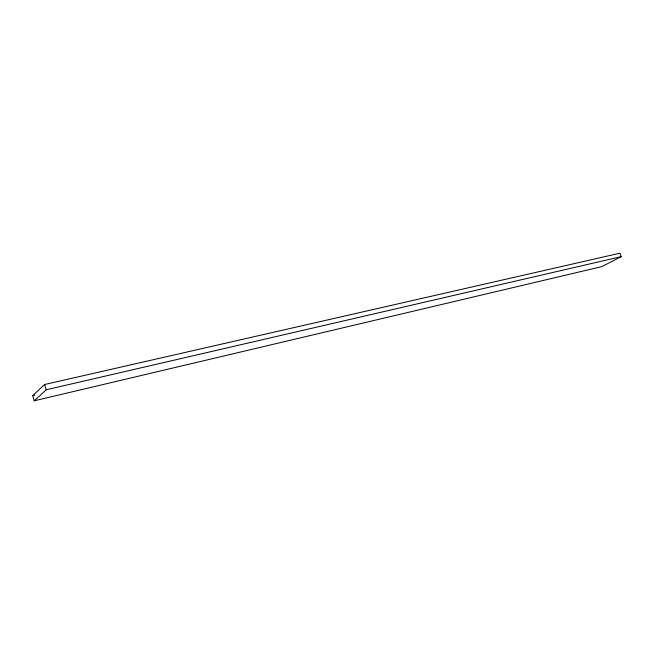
<?xml version="1.0" encoding="UTF-8"?>
<svg xmlns="http://www.w3.org/2000/svg" width="654" height="654" viewBox="0 0 654 654"><rect width="100%" height="100%" fill="white"/><g stroke="black" fill="none" stroke-linecap="round" stroke-linejoin="round"><path stroke-width="0.98" d="M32.7 395.67L44.595 384.511L619.918 253.204L621.3 256.613L601.925 266.587L34.261 400.796L32.7 395.67L34.687 395.204M34.261 400.796L46.213 389.784L621.3 256.613M44.595 384.511L46.213 389.784"/></g></svg>
